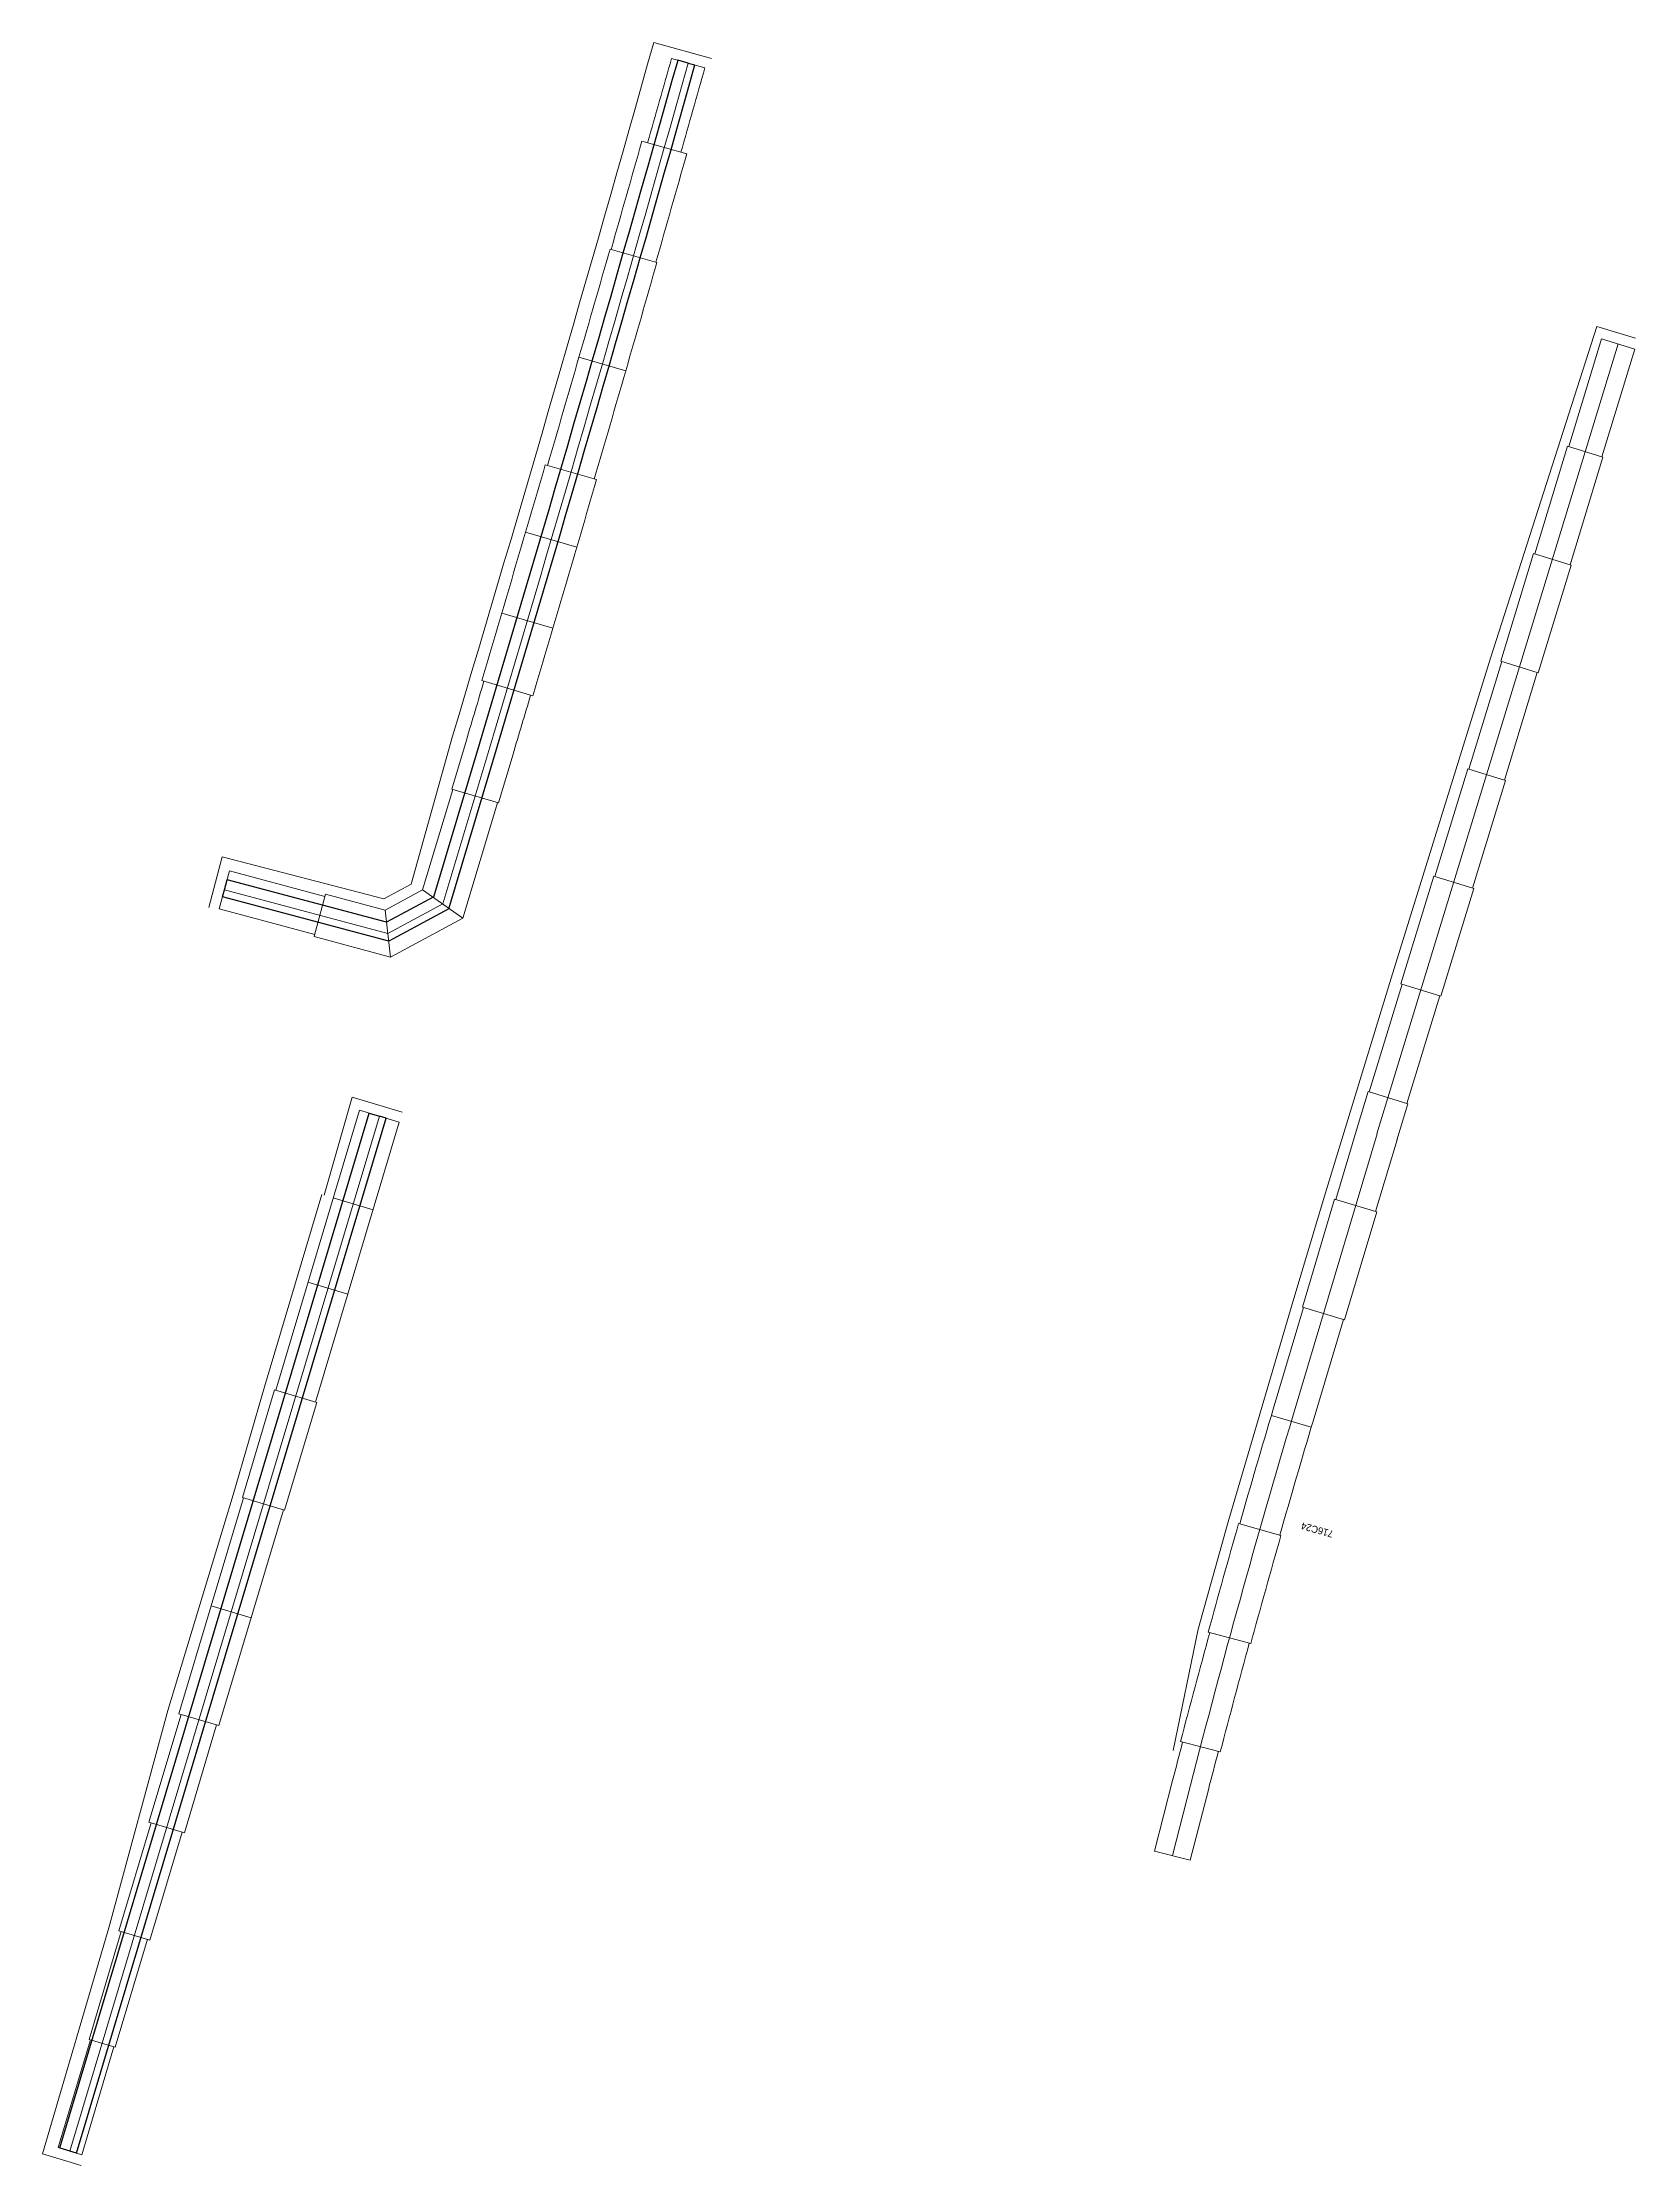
# Model space of a CAD drawing. Extents: x 2537068 to 2538547, y 7113338 to 7130059.
# Drawn here: x 2537068 to 2537521, y 7113338 to 7113942 of the extents above; entities that cross this region are included whole.
import ezdxf
from ezdxf.enums import TextEntityAlignment as Align

# ---------------------------------------------------------------- set-up
doc = ezdxf.new("R2010")
doc.units = 0
doc.header["$LTSCALE"] = 40
doc.header["$MEASUREMENT"] = 0
doc.linetypes.add('DGN Style 2', pattern=[45.56792, 27.340752, -18.227168])
for name, color, linetype, lineweight in [('D_RD_RETW_Symbol', 2, 'Continuous', 0), ('D_RET_WALL_1', 20, 'Continuous', 30), ('D_RIPRAP_1', 7, 'Continuous', 0), ('PROP_SS TEXT', 7, 'Continuous', 0), ('RD_RW_Pr_Conc_Hidden', 20, 'DGN Style 2', 13)]:
    doc.layers.add(name, color=color, linetype=linetype, lineweight=lineweight)
doc.styles.add('Style-LEROY', font='LEROY.shx')

msp = doc.modelspace()

# ---------------------------------------------------------------- linework, layer by layer
at = {"layer": 'D_RD_RETW_Symbol', "linetype": 'Continuous', "lineweight": 13, "ltscale": 0.02}
for p, q in [((2537447.6, 7113631.53), (2537516.13, 7113856.08)), ((2537182.14, 7113696.93), (2537195.46, 7113741.48)), ((2537182.14, 7113696.93), (2537166.54, 7113688.51)), ((2537076.17, 7113342.42), (2537164.1, 7113636.56)), ((2537423.76, 7113551.6), (2537447.62, 7113631.6)), ((2537389.46, 7113426.41), (2537394.61, 7113446.47))]:
    msp.add_line(p, q, dxfattribs=at)
at = {"layer": 'D_RD_RETW_Symbol', "linetype": 'Continuous', "lineweight": 13, "ltscale": 0.02, "flags": 128}
msp.add_lwpolyline([(2537166.54, 7113688.51), (2537120.06, 7113700.89)], dxfattribs=at)
at = {"layer": 'D_RD_RETW_Symbol', "linetype": 'Continuous', "lineweight": 13, "ltscale": 0.02}
msp.add_arc((2525324.55, 7117290.22), 12390, 343.356252, 344.292486, dxfattribs=at)
at = {"layer": 'D_RD_RETW_Symbol', "linetype": 'Continuous', "lineweight": 13, "ltscale": 0.02, "extrusion": (0, 0, -1)}
msp.add_arc((-2540144.42, 7112740.44), 2839, 14.39994, 16.6018, dxfattribs=at)
at = {"layer": 'D_RET_WALL_1', "color": 7, "linetype": 'Continuous', "lineweight": 13, "ltscale": 0.1}
for p, q in [((2537510.07, 7113861.07), (2537521.07, 7113857.71)), ((2537148.38, 7113614.12), (2537156.38, 7113642)), ((2537156.38, 7113642), (2537170.62, 7113637.74)), ((2537131.46, 7113559.69), (2537147.79, 7113614.3)), ((2537122.61, 7113528.93), (2537131.46, 7113559.69)), ((2537103.96, 7113467.71), (2537122.61, 7113528.93)), ((2537087.23, 7113405.92), (2537103.96, 7113467.71)), ((2537068.37, 7113341.62), (2537087.23, 7113405.92)), ((2537068.37, 7113341.62), (2537079.38, 7113338.33))]:
    msp.add_line(p, q, dxfattribs=at)
at = {"layer": 'D_RET_WALL_1', "color": 7, "linetype": 'Continuous', "lineweight": 13, "ltscale": 0.1, "flags": 128}
msp.add_lwpolyline([(2537115.64, 7113695.95), (2537119.46, 7113710.28), (2537165.37, 7113698.39), (2537173.13, 7113702.58), (2537184.92, 7113744.63, 0.004146), (2537242.08, 7113941.78), (2537258.45, 7113937.18)], format="xyb", dxfattribs=at)
msp.add_lwpolyline([(2537389.67, 7113456.33), (2537396.77, 7113490.75), (2537405.29, 7113521.27), (2537423.53, 7113583.17), (2537432.57, 7113613.53), (2537451.64, 7113675.86), (2537479.9, 7113766.77), (2537510.07, 7113861.07)], dxfattribs=at)
at = {"layer": 'D_RIPRAP_1', "lineweight": 30}
for p, q in [((2537251.86, 7113935.92), (2537248.97, 7113936.73)), ((2537251.86, 7113935.92), (2537253.79, 7113935.38)), ((2537179.62, 7113698.98), (2537192.59, 7113742.34)), ((2537183.82, 7113695.56), (2537197.38, 7113740.91)), ((2537120.06, 7113700.89), (2537120.83, 7113703.79)), ((2537166.16, 7113691.71), (2537120.83, 7113703.79)), ((2537119.55, 7113698.96), (2537120.06, 7113700.89)), ((2537166.79, 7113686.37), (2537119.55, 7113698.96)), ((2537179.62, 7113698.98), (2537166.16, 7113691.71)), ((2537183.82, 7113695.56), (2537166.79, 7113686.37)), ((2537073.32, 7113343.38), (2537161.22, 7113637.42)), ((2537078.08, 7113341.85), (2537166.01, 7113635.99)), ((2537161.22, 7113637.42), (2537164.1, 7113636.56)), ((2537166.01, 7113635.99), (2537164.1, 7113636.56)), ((2537073.32, 7113343.38), (2537076.19, 7113342.52)), ((2537078.08, 7113341.85), (2537076.17, 7113342.42))]:
    msp.add_line(p, q, dxfattribs=at)
for radius in [12387, 12392]:
    msp.add_arc((2525324.55, 7117290.22), radius, 343.356252, 344.292486, dxfattribs=at)
at = {"layer": 'RD_RW_Pr_Conc_Hidden', "linetype": 'Continuous'}
for p, q in [((2537247.13, 7113937.24), (2537256.59, 7113934.58)), ((2537238.71, 7113913.71), (2537251.45, 7113910.1)), ((2537229.67, 7113883.03), (2537242.96, 7113879.22)), ((2537220.83, 7113852.29), (2537234.12, 7113848.45)), ((2537502.09, 7113826.91), (2537511.43, 7113857.52)), ((2537520.83, 7113854.65), (2537511.43, 7113857.52)), ((2537511.49, 7113824.04), (2537520.83, 7113854.65)), ((2537492.43, 7113796.4), (2537501.77, 7113827.01)), ((2537511.81, 7113823.95), (2537501.77, 7113827.01)), ((2537502.47, 7113793.34), (2537511.81, 7113823.95)), ((2537211.27, 7113821.77), (2537225.83, 7113817.52)), ((2537205.65, 7113802.57), (2537220.21, 7113798.32)), ((2537482.77, 7113765.89), (2537492.11, 7113796.5)), ((2537492.11, 7113796.5), (2537502.79, 7113793.24)), ((2537493.45, 7113762.64), (2537502.79, 7113793.24)), ((2537198.88, 7113779.59), (2537213.42, 7113775.26)), ((2537473.74, 7113735.19), (2537483.09, 7113765.8)), ((2537493.45, 7113762.64), (2537482.77, 7113765.89)), ((2537483.79, 7113732.13), (2537493.13, 7113762.73)), ((2537193.19, 7113760.41), (2537207.73, 7113756.09)), ((2537184.68, 7113729.57), (2537188.83, 7113743.46)), ((2537197.93, 7113725.61), (2537202.09, 7113739.5)), ((2537464.08, 7113704.68), (2537473.43, 7113735.29)), ((2537473.43, 7113735.29), (2537484.11, 7113732.03)), ((2537474.76, 7113701.42), (2537484.11, 7113732.03)), ((2537176.41, 7113700.89), (2537184.96, 7113729.49)), ((2537184.68, 7113729.57), (2537197.93, 7113725.61)), ((2537187.84, 7113692.86), (2537197.65, 7113725.69)), ((2537121.5, 7113706.29), (2537118.62, 7113695.5)), ((2537454.42, 7113674.17), (2537463.77, 7113704.78)), ((2537475.08, 7113701.33), (2537463.77, 7113704.78)), ((2537148.82, 7113699.69), (2537145.61, 7113687.62)), ((2537176.38, 7113700.92), (2537165.75, 7113695.18)), ((2537187.84, 7113692.86), (2537176.41, 7113700.89)), ((2537465.74, 7113670.72), (2537475.08, 7113701.33)), ((2537167.32, 7113681.83), (2537165.75, 7113695.18)), ((2537187.8, 7113692.88), (2537167.32, 7113681.83)), ((2537445.4, 7113643.47), (2537454.74, 7113674.08)), ((2537454.42, 7113674.17), (2537465.74, 7113670.72)), ((2537456.08, 7113640.21), (2537465.42, 7113670.82)), ((2537441.94, 7113633.26), (2537445.08, 7113643.57)), ((2537456.4, 7113640.11), (2537445.08, 7113643.57)), ((2537134.65, 7113558.73), (2537158.43, 7113638.26)), ((2537158.43, 7113638.26), (2537169.76, 7113634.87)), ((2537453.26, 7113629.8), (2537456.4, 7113640.11)), ((2537145.99, 7113555.35), (2537169.76, 7113634.87)), ((2537435.86, 7113612.88), (2537441.95, 7113633.29)), ((2537447.2, 7113609.5), (2537453.29, 7113629.91)), ((2537150.98, 7113613.35), (2537162.32, 7113609.96)), ((2537426.4, 7113582.31), (2537435.54, 7113612.98)), ((2537435.54, 7113612.98), (2537447.52, 7113609.41)), ((2537438.38, 7113578.74), (2537447.52, 7113609.41)), ((2537143.82, 7113589.39), (2537155.16, 7113586)), ((2537418.09, 7113553.29), (2537426.72, 7113582.22)), ((2537438.38, 7113578.74), (2537426.4, 7113582.31)), ((2537429.43, 7113549.91), (2537438.06, 7113578.84)), ((2537125.17, 7113528.17), (2537134.34, 7113558.83)), ((2537134.34, 7113558.83), (2537146.31, 7113555.25)), ((2537137.15, 7113524.59), (2537146.31, 7113555.25)), ((2537428.92, 7113548.17), (2537417.58, 7113551.55)), ((2537107.16, 7113466.76), (2537125.49, 7113528.07)), ((2537125.17, 7113528.17), (2537137.15, 7113524.59)), ((2537118.5, 7113463.37), (2537136.83, 7113524.69)), ((2537420.31, 7113517.42), (2537408.29, 7113520.85)), ((2537116.32, 7113497.42), (2537127.66, 7113494.03)), ((2537399.66, 7113489.96), (2537411.72, 7113486.67)), ((2537098.63, 7113435.91), (2537107.8, 7113466.57)), ((2537107.16, 7113466.76), (2537118.5, 7113463.37)), ((2537108.69, 7113432.9), (2537117.86, 7113463.56)), ((2537403.08, 7113455.93), (2537391.79, 7113458.87)), ((2537384.37, 7113427.72), (2537389.52, 7113447.78)), ((2537394.54, 7113425.11), (2537399.69, 7113445.16)), ((2537098.63, 7113435.91), (2537108.69, 7113432.9)), ((2537090.1, 7113405.06), (2537099.27, 7113435.72)), ((2537098.89, 7113402.43), (2537108.05, 7113433.09)), ((2537394.54, 7113425.11), (2537384.37, 7113427.72)), ((2537081.62, 7113374.19), (2537090.78, 7113404.85)), ((2537089.04, 7113371.97), (2537098.21, 7113402.63)), ((2537090.1, 7113405.06), (2537098.89, 7113402.43)), ((2537072.81, 7113343.43), (2537081.98, 7113374.09)), ((2537079.52, 7113341.42), (2537088.68, 7113372.08)), ((2537081.62, 7113374.19), (2537089.04, 7113371.97)), ((2537072.81, 7113343.43), (2537079.52, 7113341.42))]:
    msp.add_line(p, q, dxfattribs=at)
at = {"layer": 'RD_RW_Pr_Conc_Hidden', "linetype": 'Continuous', "flags": 128}
for points in [[(2537148.65, 7113699.05), (2537121.5, 7113706.29)], [(2537145.78, 7113688.26), (2537118.62, 7113695.5)], [(2537165.75, 7113695.18), (2537148.82, 7113699.69)], [(2537167.32, 7113681.83), (2537145.61, 7113687.62)]]:
    msp.add_lwpolyline(points, dxfattribs=at)
at = {"layer": 'RD_RW_Pr_Conc_Hidden', "linetype": 'Continuous'}
for radius, start, end in [(12385.08, 344.177077, 344.292486), (12394.92, 344.177077, 344.292486), (12383.38, 344.029097, 344.177077), (12396.62, 344.029097, 344.177077), (12383.08, 343.733139, 344.029097), (12396.92, 343.733139, 344.029097), (12382.42, 343.43718, 343.733139), (12397.58, 343.43718, 343.733139), (12383.08, 343.356252, 343.43718), (12396.92, 343.356252, 343.43718)]:
    msp.add_arc((2525324.55, 7117290.22), radius, start, end, dxfattribs=at)
at = {"layer": 'RD_RW_Pr_Conc_Hidden', "linetype": 'Continuous', "extrusion": (0, 0, -1)}
for radius, start, end in [(2844.92, 15.91943, 16.6018), (2833.08, 15.91943, 16.6018), (2845.25, 15.27362, 15.91943), (2832.75, 15.27362, 15.91943), (2844.83, 14.6278, 15.27362), (2833.17, 14.6278, 15.27362), (2844.25, 14.39994, 14.6278), (2833.75, 14.39994, 14.6278)]:
    msp.add_arc((-2540144.42, 7112740.44), radius, start, end, dxfattribs=at)
at = {"layer": 'RD_RW_Pr_Conc_Hidden', "linetype": 'Continuous'}
msp.add_point((2537251.86, 7113935.92), dxfattribs=at)

# ---------------------------------------------------------------- texts
at = {"layer": 'PROP_SS TEXT', "color": 7, "linetype": 'Continuous', "lineweight": 0, "style": 'Style-LEROY'}
msp.add_text('716C24', height=2, rotation=164.50757, dxfattribs=at).set_placement((2537434.86, 7113516.75), align=Align.TOP_LEFT)

doc.saveas('drawing.dxf')
